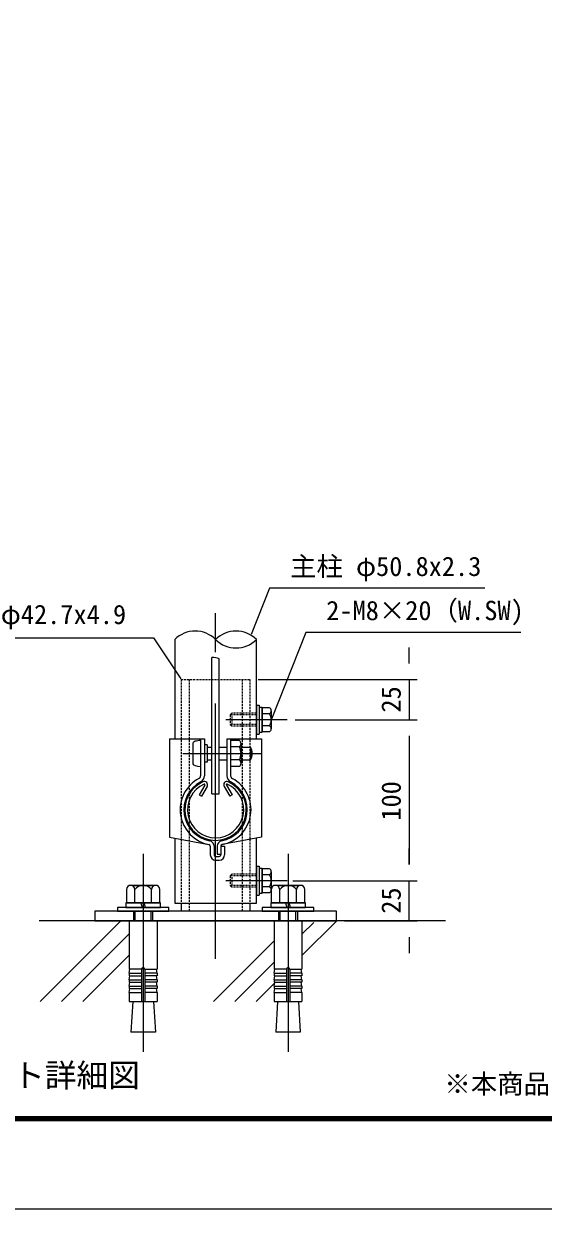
# Model space of a CAD drawing. Units: millimetres, scale not verified. Extents: x -4200 to 4200, y -2970 to 2970.
# Drawn here: x -1672 to -381, y -2970 to -23 of the extents above; entities that cross this region are included whole.
import ezdxf
from ezdxf.enums import TextEntityAlignment as Align

# ---------------------------------------------------------------- set-up
doc = ezdxf.new("R2010")
doc.units = ezdxf.units.MM
doc.header["$LTSCALE"] = 20
doc.linetypes.add('USER1', pattern=[50.8, 31.75, -6.35, 6.35, -6.35])
doc.linetypes.add('USER2', pattern=[0.375, 0.25, -0.125])
for name, color, linetype, lineweight in [('0-0_D-BMK', 2, 'USER1', 13), ('0-1_D-STR1', 1, 'Continuous', 18), ('0-2_D-STR3', 3, 'Continuous', 13), ('0-4_D-STR-DIM', 7, 'Continuous', 9), ('0-6_D-STR-TXT', 7, 'Continuous', 9), ('0-8_D-TTL', 7, 'Continuous', 9), ('0-B_D-BGD', 7, 'Continuous', 9), ('0-D_D-DCR-HCH', 7, 'Continuous', 9)]:
    doc.layers.add(name, color=color, linetype=linetype, lineweight=lineweight)
doc.layers.add('0-7_D-TTL-TXT', color=7, linetype='Continuous')
doc.styles.add('ＭＳ ゴシック', font='')
doc.styles.get('ＭＳ ゴシック').set_extended_font_data('MS Gothic')

msp = doc.modelspace()

# ---------------------------------------------------------------- linework, layer by layer
at = {"layer": '0-0_D-BMK'}
for p, q in [((-1194.74, -2347.39), (-1194.74, -1488.32)), ((-1017.25, -1753.15), (-1169.02, -1753.15)), ((-1276.05, -1836.95), (-1080.54, -1836.95)), ((-1374.74, -2086.75), (-1374.74, -2578.76)), ((-1014.74, -2086.75), (-1014.74, -2578.76)), ((-1017.25, -2153.29), (-1169.02, -2153.29))]:
    msp.add_line(p, q, dxfattribs=at)
at = {"layer": '0-1_D-STR1'}
for p, q in [((-1296.34, -1553.78), (-1296.34, -1800.95)), ((-1093.14, -1800.95), (-1093.14, -1553.78)), ((-1221.43, -1915.42), (-1235.47, -1939.74)), ((-1168.04, -1915.42), (-1154.01, -1939.74)), ((-1235.47, -1939.74), (-1229.91, -1942.94)), ((-1215.88, -1918.63), (-1229.91, -1942.94)), ((-1173.6, -1918.63), (-1159.57, -1942.94)), ((-1154.01, -1939.74), (-1159.57, -1942.94)), ((-1296.34, -2047.63), (-1296.34, -2209.15)), ((-1093.14, -2209.15), (-1093.14, -2047.63)), ((-1296.34, -2209.15), (-1093.14, -2209.15))]:
    msp.add_line(p, q, dxfattribs=at)
for centre, radius, start, end in [((-1194.74, -1976.75), 76.2, 114.32478, 65.67522), ((-1194.74, -1976.75), 69.78, 114.32478, 65.67522), ((-1222.82, -1914.62), 8.02, 330, 114.32478), ((-1222.82, -1914.62), 1.6, 330, 114.32478), ((-1166.66, -1914.62), 8.02, 65.67522, 210), ((-1166.66, -1914.62), 1.6, 65.67522, 210)]:
    msp.add_arc(centre, radius, start, end, dxfattribs=at)
at = {"layer": '0-2_D-STR3'}
for p, q in [((-1203.74, -1936.95), (-1203.74, -1598.36)), ((-1185.74, -1936.95), (-1185.74, -1602.07)), ((-1093.14, -1717.15), (-1086.74, -1717.15)), ((-1086.74, -1717.15), (-1086.74, -1789.15)), ((-1061.06, -1723.15), (-1078.74, -1723.15)), ((-1078.74, -1723.15), (-1078.74, -1783.15)), ((-1061.06, -1738.11), (-1078.74, -1738.11)), ((-1056.74, -1730.63), (-1056.74, -1775.66)), ((-1061.06, -1768.18), (-1078.74, -1768.18)), ((-1061.06, -1783.15), (-1078.74, -1783.15)), ((-1308.94, -1800.95), (-1308.94, -2045.29)), ((-1308.94, -1800.95), (-1222.74, -1800.95)), ((-1251.14, -1810.95), (-1251.14, -1862.95)), ((-1231.94, -1800.95), (-1231.94, -1892.25)), ((-1222.74, -1800.95), (-1222.74, -1892.25)), ((-1215.94, -1815.67), (-1222.74, -1815.67)), ((-1215.94, -1815.67), (-1215.94, -1858.22)), ((-1215.94, -1820.95), (-1203.74, -1820.95)), ((-1185.74, -1820.95), (-1166.74, -1820.95)), ((-1166.74, -1800.95), (-1166.74, -1892.25)), ((-1166.74, -1800.95), (-1080.54, -1800.95)), ((-1157.54, -1800.95), (-1157.54, -1892.25)), ((-1135.54, -1804.55), (-1157.54, -1804.55)), ((-1135.54, -1820.75), (-1157.54, -1820.75)), ((-1131.54, -1813.28), (-1131.54, -1861.1)), ((-1131.54, -1820.95), (-1107.94, -1820.95)), ((-1107.94, -1820.95), (-1107.94, -1852.95)), ((-1080.54, -1800.95), (-1080.54, -2045.29)), ((-1215.94, -1852.95), (-1203.74, -1852.95)), ((-1185.74, -1852.95), (-1166.74, -1852.95)), ((-1135.54, -1853.15), (-1157.54, -1853.15)), ((-1131.54, -1852.95), (-1107.94, -1852.95)), ((-1215.94, -1858.22), (-1222.74, -1858.22)), ((-1135.54, -1869.35), (-1157.54, -1869.35)), ((-1203.74, -1936.95), (-1185.74, -1936.95)), ((-1308.94, -2045.29), (-1211.19, -2063.4)), ((-1080.54, -2045.29), (-1178.29, -2063.4)), ((-1207.94, -2067.33), (-1207.94, -2088.95)), ((-1198.74, -2067.33), (-1198.74, -2088.95)), ((-1190.74, -2067.33), (-1190.74, -2086.95)), ((-1190.74, -2086.95), (-1181.54, -2086.95)), ((-1181.54, -2067.33), (-1181.54, -2088.95)), ((-1181.54, -2067.33), (-1172.34, -2067.33)), ((-1172.34, -2067.33), (-1172.34, -2088.95)), ((-1194.74, -2092.95), (-1185.54, -2092.95)), ((-1194.74, -2102.15), (-1185.54, -2102.15)), ((-1093.14, -2117.29), (-1086.74, -2117.29)), ((-1086.74, -2117.29), (-1086.74, -2189.29)), ((-1061.06, -2123.29), (-1078.74, -2123.29)), ((-1078.74, -2123.29), (-1078.74, -2183.29)), ((-1061.06, -2138.25), (-1078.74, -2138.25)), ((-1056.74, -2130.77), (-1056.74, -2175.8)), ((-1061.06, -2168.32), (-1078.74, -2168.32)), ((-1280.14, -2209.15), (-1280.14, -2229.15)), ((-1109.34, -2209.15), (-1109.34, -2229.15)), ((-1061.06, -2183.29), (-1078.74, -2183.29)), ((-1409.34, -2253.15), (-1340.14, -2253.15)), ((-1049.34, -2253.15), (-980.14, -2253.15))]:
    msp.add_line(p, q, dxfattribs=at)
at = {"layer": '0-2_D-STR3', "linetype": 'USER2'}
for p, q in [((-1280.14, -1653.15), (-1280.14, -2209.15)), ((-1280.14, -1653.15), (-1109.34, -1653.15)), ((-1260.54, -1653.15), (-1260.54, -2229.15)), ((-1128.94, -1653.15), (-1128.94, -2229.15)), ((-1109.34, -1653.15), (-1109.34, -2209.15)), ((-1154.74, -1737.15), (-1158.74, -1741.15)), ((-1093.14, -1737.15), (-1154.74, -1737.15)), ((-1093.14, -1741.15), (-1158.74, -1741.15)), ((-1158.74, -1741.15), (-1158.74, -1765.15)), ((-1093.14, -1765.15), (-1158.74, -1765.15)), ((-1093.14, -1769.15), (-1154.74, -1769.15)), ((-1154.74, -2137.29), (-1158.74, -2141.29)), ((-1093.14, -2141.29), (-1158.74, -2141.29)), ((-1158.74, -2141.29), (-1158.74, -2165.29)), ((-1093.14, -2137.29), (-1154.74, -2137.29)), ((-1093.14, -2165.29), (-1158.74, -2165.29)), ((-1093.14, -2169.29), (-1154.74, -2169.29))]:
    msp.add_line(p, q, dxfattribs=at)
at = {"layer": '0-2_D-STR3', "lineweight": 18}
for p, q in [((-1416.31, -2174.75), (-1416.31, -2207.95)), ((-1343.56, -2164.75), (-1405.92, -2164.75)), ((-1398.74, -2164.75), (-1350.74, -2164.75)), ((-1395.52, -2207.95), (-1395.52, -2174.75)), ((-1353.95, -2207.95), (-1353.95, -2174.75)), ((-1333.17, -2207.95), (-1333.17, -2174.75)), ((-1056.31, -2174.75), (-1056.31, -2207.95)), ((-983.56, -2164.75), (-1045.92, -2164.75)), ((-1038.74, -2164.75), (-990.74, -2164.75)), ((-1035.52, -2207.95), (-1035.52, -2174.75)), ((-993.95, -2207.95), (-993.95, -2174.75)), ((-973.17, -2207.95), (-973.17, -2174.75)), ((-1331.74, -2207.95), (-1417.74, -2207.95)), ((-1417.74, -2207.95), (-1417.74, -2219.95)), ((-1416.31, -2207.95), (-1333.17, -2207.95)), ((-1380.74, -2207.95), (-1377.52, -2219.95)), ((-1368.74, -2219.95), (-1371.95, -2207.95)), ((-1331.74, -2219.95), (-1331.74, -2207.95)), ((-971.74, -2207.95), (-1057.74, -2207.95)), ((-1057.74, -2207.95), (-1057.74, -2219.95)), ((-1056.31, -2207.95), (-973.17, -2207.95)), ((-1020.74, -2207.95), (-1017.52, -2219.95)), ((-1008.74, -2219.95), (-1011.95, -2207.95)), ((-971.74, -2219.95), (-971.74, -2207.95)), ((-1438.74, -2219.95), (-1438.74, -2229.15)), ((-1310.74, -2219.95), (-1438.74, -2219.95)), ((-1438.74, -2229.15), (-1310.74, -2229.15)), ((-1417.74, -2219.95), (-1331.74, -2219.95)), ((-1398.73, -2229.15), (-1398.73, -2253.15)), ((-1394.41, -2253.15), (-1394.41, -2229.15)), ((-1355.05, -2253.15), (-1355.05, -2229.15)), ((-1350.73, -2253.15), (-1350.73, -2229.15)), ((-1310.74, -2229.15), (-1310.74, -2219.95)), ((-1078.74, -2219.95), (-1078.74, -2229.15)), ((-950.74, -2219.95), (-1078.74, -2219.95)), ((-1078.74, -2229.15), (-950.74, -2229.15)), ((-1057.74, -2219.95), (-971.74, -2219.95)), ((-1038.73, -2229.15), (-1038.73, -2253.15)), ((-1034.41, -2253.15), (-1034.41, -2229.15)), ((-995.05, -2253.15), (-995.05, -2229.15)), ((-990.73, -2253.15), (-990.73, -2229.15)), ((-950.74, -2229.15), (-950.74, -2219.95)), ((-1409.34, -2253.15), (-1409.34, -2373.3)), ((-1340.14, -2253.15), (-1340.14, -2373.3)), ((-1049.34, -2253.15), (-1049.34, -2373.3)), ((-980.14, -2253.15), (-980.14, -2373.3)), ((-1378.74, -2373.3), (-1409.34, -2373.3)), ((-1409.34, -2383.3), (-1407.6, -2373.45)), ((-1409.34, -2383.3), (-1378.74, -2383.3)), ((-1409.34, -2383.3), (-1409.34, -2389.3)), ((-1378.74, -2373.3), (-1378.74, -2453.15)), ((-1370.74, -2373.3), (-1340.14, -2373.3)), ((-1370.74, -2373.3), (-1370.74, -2453.15)), ((-1340.14, -2383.3), (-1370.74, -2383.3)), ((-1340.14, -2383.3), (-1341.88, -2373.45)), ((-1340.14, -2383.3), (-1340.14, -2389.3)), ((-1018.74, -2373.3), (-1049.34, -2373.3)), ((-1049.34, -2383.3), (-1047.6, -2373.45)), ((-1049.34, -2383.3), (-1018.74, -2383.3)), ((-1049.34, -2383.3), (-1049.34, -2389.3)), ((-1018.74, -2373.3), (-1018.74, -2453.15)), ((-1010.74, -2373.3), (-980.14, -2373.3)), ((-1010.74, -2373.3), (-1010.74, -2453.15)), ((-980.14, -2383.3), (-1010.74, -2383.3)), ((-980.14, -2383.3), (-981.88, -2373.45)), ((-980.14, -2383.3), (-980.14, -2389.3)), ((-1409.34, -2389.3), (-1378.74, -2389.3)), ((-1409.34, -2399.3), (-1407.6, -2389.45)), ((-1409.34, -2399.3), (-1378.74, -2399.3)), ((-1409.34, -2399.3), (-1409.34, -2405.3)), ((-1409.34, -2405.3), (-1378.74, -2405.3)), ((-1409.34, -2415.3), (-1407.6, -2405.45)), ((-1409.34, -2415.3), (-1378.74, -2415.3)), ((-1409.34, -2415.3), (-1409.34, -2421.3)), ((-1340.14, -2389.3), (-1370.74, -2389.3)), ((-1340.14, -2399.3), (-1370.74, -2399.3)), ((-1340.14, -2405.3), (-1370.74, -2405.3)), ((-1340.14, -2415.3), (-1370.74, -2415.3)), ((-1340.14, -2399.3), (-1341.88, -2389.45)), ((-1340.14, -2415.3), (-1341.88, -2405.45)), ((-1340.14, -2399.3), (-1340.14, -2405.3)), ((-1340.14, -2415.3), (-1340.14, -2421.3)), ((-1049.34, -2389.3), (-1018.74, -2389.3)), ((-1049.34, -2399.3), (-1047.6, -2389.45)), ((-1049.34, -2399.3), (-1018.74, -2399.3)), ((-1049.34, -2399.3), (-1049.34, -2405.3)), ((-1049.34, -2405.3), (-1018.74, -2405.3)), ((-1049.34, -2415.3), (-1047.6, -2405.45)), ((-1049.34, -2415.3), (-1018.74, -2415.3)), ((-1049.34, -2415.3), (-1049.34, -2421.3)), ((-980.14, -2389.3), (-1010.74, -2389.3)), ((-980.14, -2399.3), (-1010.74, -2399.3)), ((-980.14, -2405.3), (-1010.74, -2405.3)), ((-980.14, -2415.3), (-1010.74, -2415.3)), ((-980.14, -2399.3), (-981.88, -2389.45)), ((-980.14, -2415.3), (-981.88, -2405.45)), ((-980.14, -2399.3), (-980.14, -2405.3)), ((-980.14, -2415.3), (-980.14, -2421.3)), ((-1409.34, -2431.15), (-1407.6, -2421.3)), ((-1409.34, -2421.3), (-1378.74, -2421.3)), ((-1409.34, -2431.15), (-1378.74, -2431.15)), ((-1409.34, -2431.15), (-1409.34, -2453.15)), ((-1340.14, -2421.3), (-1370.74, -2421.3)), ((-1340.14, -2431.15), (-1370.74, -2431.15)), ((-1340.14, -2431.15), (-1341.88, -2421.3)), ((-1340.14, -2431.15), (-1340.14, -2453.15)), ((-1049.34, -2431.15), (-1047.6, -2421.3)), ((-1049.34, -2421.3), (-1018.74, -2421.3)), ((-1049.34, -2431.15), (-1018.74, -2431.15)), ((-1049.34, -2431.15), (-1049.34, -2453.15)), ((-980.14, -2421.3), (-1010.74, -2421.3)), ((-980.14, -2431.15), (-1010.74, -2431.15)), ((-980.14, -2431.15), (-981.88, -2421.3)), ((-980.14, -2431.15), (-980.14, -2453.15)), ((-1409.34, -2453.15), (-1340.14, -2453.15)), ((-1400.72, -2453.15), (-1405.05, -2529.55)), ((-1348.76, -2453.15), (-1344.42, -2529.55)), ((-1049.34, -2453.15), (-980.14, -2453.15)), ((-1040.72, -2453.15), (-1045.05, -2529.55)), ((-988.76, -2453.15), (-984.42, -2529.55)), ((-1344.42, -2529.55), (-1405.05, -2529.55)), ((-984.42, -2529.55), (-1045.05, -2529.55))]:
    msp.add_line(p, q, dxfattribs=at)
at = {"layer": '0-2_D-STR3', "linetype": 'USER2'}
for points in [[(-1154.74, -1737.15), (-1154.74, -1769.15), (-1158.74, -1765.15)], [(-1154.74, -2137.29), (-1154.74, -2169.29), (-1158.74, -2165.29)]]:
    msp.add_lwpolyline(points, dxfattribs=at)
at = {"layer": '0-2_D-STR3'}
for points in [[(-1093.14, -1717.15), (-1093.14, -1789.15), (-1086.74, -1789.15)], [(-1093.14, -2117.29), (-1093.14, -2189.29), (-1086.74, -2189.29)]]:
    msp.add_lwpolyline(points, dxfattribs=at)
for points in [[(-1078.74, -1722.35), (-1086.74, -1722.35), (-1086.74, -1783.95), (-1078.74, -1783.95)], [(-1078.74, -2122.49), (-1086.74, -2122.49), (-1086.74, -2184.09), (-1078.74, -2184.09)], [(-1494.74, -2253.15), (-894.74, -2253.15), (-894.74, -2229.15), (-1494.74, -2229.15)]]:
    msp.add_lwpolyline(points, close=True, dxfattribs=at)
for centre, radius, start, end in [((-1065.38, -1730.63), 8.64, 300, 60), ((-1085.05, -1753.15), 28.32, 327.93138, 32.06862), ((-1065.38, -1775.66), 8.64, 300, 60), ((-1141.69, -1812.65), 10.17, 307.21089, 52.78911), ((-1166.34, -1836.95), 34.8, 332.26063, 27.73937), ((-1137.94, -1836.95), 34, 331.92751, 28.07249), ((-1141.74, -1861.25), 10.2, 307.42505, 52.57495), ((-1194.74, -1976.95), 88, 118.0884, 259.22478), ((-1194.74, -1976.95), 78.8, 118.0884, 259.22478), ((-1239.94, -1892.25), 8, 298.0884, 0), ((-1239.94, -1892.25), 17.2, 298.0884, 0), ((-1194.74, -1976.95), 78.8, 280.77522, 61.9116), ((-1194.74, -1976.95), 88, 280.77522, 61.9116), ((-1149.54, -1892.25), 17.2, 180, 241.9116), ((-1149.54, -1892.25), 8, 180, 241.9116), ((-1211.94, -2067.33), 13.2, 0, 79.22478), ((-1177.54, -2067.33), 13.2, 100.77522, 180), ((-1211.94, -2067.33), 4, 0, 79.22478), ((-1194.74, -2088.95), 13.2, 180, 270), ((-1194.74, -2088.95), 4, 180, 270), ((-1185.54, -2088.95), 13.2, 270, 0), ((-1185.54, -2088.95), 4, 270, 0), ((-1177.54, -2067.33), 4, 100.77522, 180), ((-1065.38, -2130.77), 8.64, 300, 60), ((-1085.05, -2153.29), 28.32, 327.93138, 32.06862), ((-1065.38, -2175.8), 8.64, 300, 60)]:
    msp.add_arc(centre, radius, start, end, dxfattribs=at)
at = {"layer": '0-2_D-STR3', "lineweight": 18}
for centre, radius, start, end in [((-1405.92, -2175.15), 10.4, 2.20423, 177.79577), ((-1374.74, -2191.35), 26.6, 38.61324, 141.38676), ((-1343.56, -2175.15), 10.4, 2.20423, 177.79577), ((-1045.92, -2175.15), 10.4, 2.20423, 177.79577), ((-1014.74, -2191.35), 26.6, 38.61324, 141.38676), ((-983.56, -2175.15), 10.4, 2.20423, 177.79577), ((-1374.74, -2373.3), 4, 0, 180), ((-1014.74, -2373.3), 4, 0, 180)]:
    msp.add_arc(centre, radius, start, end, dxfattribs=at)
at = {"layer": '0-2_D-STR3'}
for centre, start_param, end_param in [((-1231.94, -1810.95), 1.5707963, 3.1415927), ((-1231.94, -1862.95), 3.1415927, 4.712389)]:
    msp.add_ellipse(centre, major_axis=(19.2, 0), ratio=0.3125, start_param=start_param, end_param=end_param, dxfattribs=at)
at = {"layer": '0-4_D-STR-DIM'}
for p, q in [((-713.59, -1613.15), (-713.59, -1573.15)), ((-1089.34, -1653.15), (-693.59, -1653.15)), ((-713.59, -1653.15), (-713.59, -1753.15)), ((-997.25, -1753.15), (-693.59, -1753.15)), ((-997.25, -1753.15), (-693.59, -1753.15)), ((-713.59, -1793.15), (-713.59, -2113.29)), ((-713.59, -1793.15), (-713.59, -1833.15)), ((-713.59, -2113.29), (-713.59, -2073.29)), ((-1002.73, -2153.29), (-693.59, -2153.29)), ((-997.25, -2153.29), (-693.59, -2153.29)), ((-713.59, -2253.15), (-713.59, -2153.29)), ((-874.73, -2253.15), (-693.59, -2253.15)), ((-713.59, -2293.15), (-713.59, -2333.15))]:
    msp.add_line(p, q, dxfattribs=at)
for centre, radius, start, end in [((-1245.54, -1604.91), 72.07, 45.18146, 134.81854), ((-1143.94, -1604.91), 72.07, 45.18146, 134.81854), ((-1143.94, -1502.66), 72.07, 225.18146, 314.81854), ((-1200.66, -1628.92), 30.72, 60.95271, 95.76063)]:
    msp.add_arc(centre, radius, start, end, dxfattribs=at)
at = {"layer": '0-6_D-STR-TXT'}
for points in [[(-525.99, -1426.28), (-1060.67, -1426.28), (-1106.16, -1541.23)], [(-1726.13, -1549.55), (-1349.42, -1549.55), (-1281.25, -1651.49)], [(-436.12, -1536), (-970.8, -1536), (-1056, -1751.29)]]:
    msp.add_lwpolyline(points, dxfattribs=at)
at = {"layer": '0-8_D-TTL', "color": 2, "lineweight": 18}
msp.add_lwpolyline([(-4200, 2970), (4200, 2970), (4200, -2970), (-4200, -2970)], close=True, dxfattribs=at)
at = {"layer": '0-8_D-TTL'}
for points in [[(-3930, 2750), (3930, 2750), (3930, -2750), (-3930, -2750)], [(-3927.5, 2747.5), (3927.5, 2747.5), (3927.5, -2747.5), (-3927.5, -2747.5)], [(-3925, 2745), (3925, 2745), (3925, -2745), (-3925, -2745)], [(-3922.5, 2742.5), (3922.5, 2742.5), (3922.5, -2742.5), (-3922.5, -2742.5)], [(-3920, 2740), (3920, 2740), (3920, -2740), (-3920, -2740)]]:
    msp.add_lwpolyline(points, close=True, dxfattribs=at)
at = {"layer": '0-B_D-BGD'}
msp.add_line((-623.28, -2253.15), (-1633.2, -2253.15), dxfattribs=at)
at = {"layer": '0-D_D-DCR-HCH'}
for p, q in [((-1630.33, -2453.15), (-1430.34, -2253.15)), ((-980.15, -2339.36), (-893.94, -2253.15)), ((-980.15, -2286.33), (-951.05, -2257.23)), ((-1577.3, -2453.15), (-1409.36, -2285.21)), ((-1200, -2453.15), (-1049.35, -2302.5)), ((-1524.27, -2453.15), (-1409.36, -2338.24)), ((-1146.97, -2453.15), (-1049.35, -2355.53)), ((-1093.94, -2453.15), (-1046.09, -2405.3))]:
    msp.add_line(p, q, dxfattribs=at)

# ---------------------------------------------------------------- texts
at = {"layer": '0-4_D-STR-DIM', "style": 'ＭＳ ゴシック'}
for s, p in [('25', (-720.34, -1735.25)), ('100', (-720.34, -2003.87)), ('25', (-720.34, -2235.32))]:
    msp.add_text(s, height=48.09, rotation=90, dxfattribs=at).set_placement(p, align=Align.BOTTOM_LEFT)
at = {"layer": '0-6_D-STR-TXT', "style": 'ＭＳ ゴシック'}
for s, p in [('主柱 φ50.8x2.3', (-1009.75, -1410.27)), ('φ42.7x4.9', (-1728.46, -1529.72)), ('2-M8×20（W.SW)', (-919.88, -1519.99)), ('※本商品はGLへの設置を基準としております。他の条件でご使用の際は別途ご相談ください。', (-626.31, -2696.77))]:
    msp.add_text(s, height=48.09, dxfattribs=at).set_placement(p, align=Align.BOTTOM_LEFT)
at = {"layer": '0-7_D-TTL-TXT', "style": 'ＭＳ ゴシック'}
msp.add_text('後付ベースプレート詳細図', height=57.77, dxfattribs=at).set_placement((-2328.44, -2683.27), align=Align.BOTTOM_LEFT)

doc.saveas('drawing.dxf')
